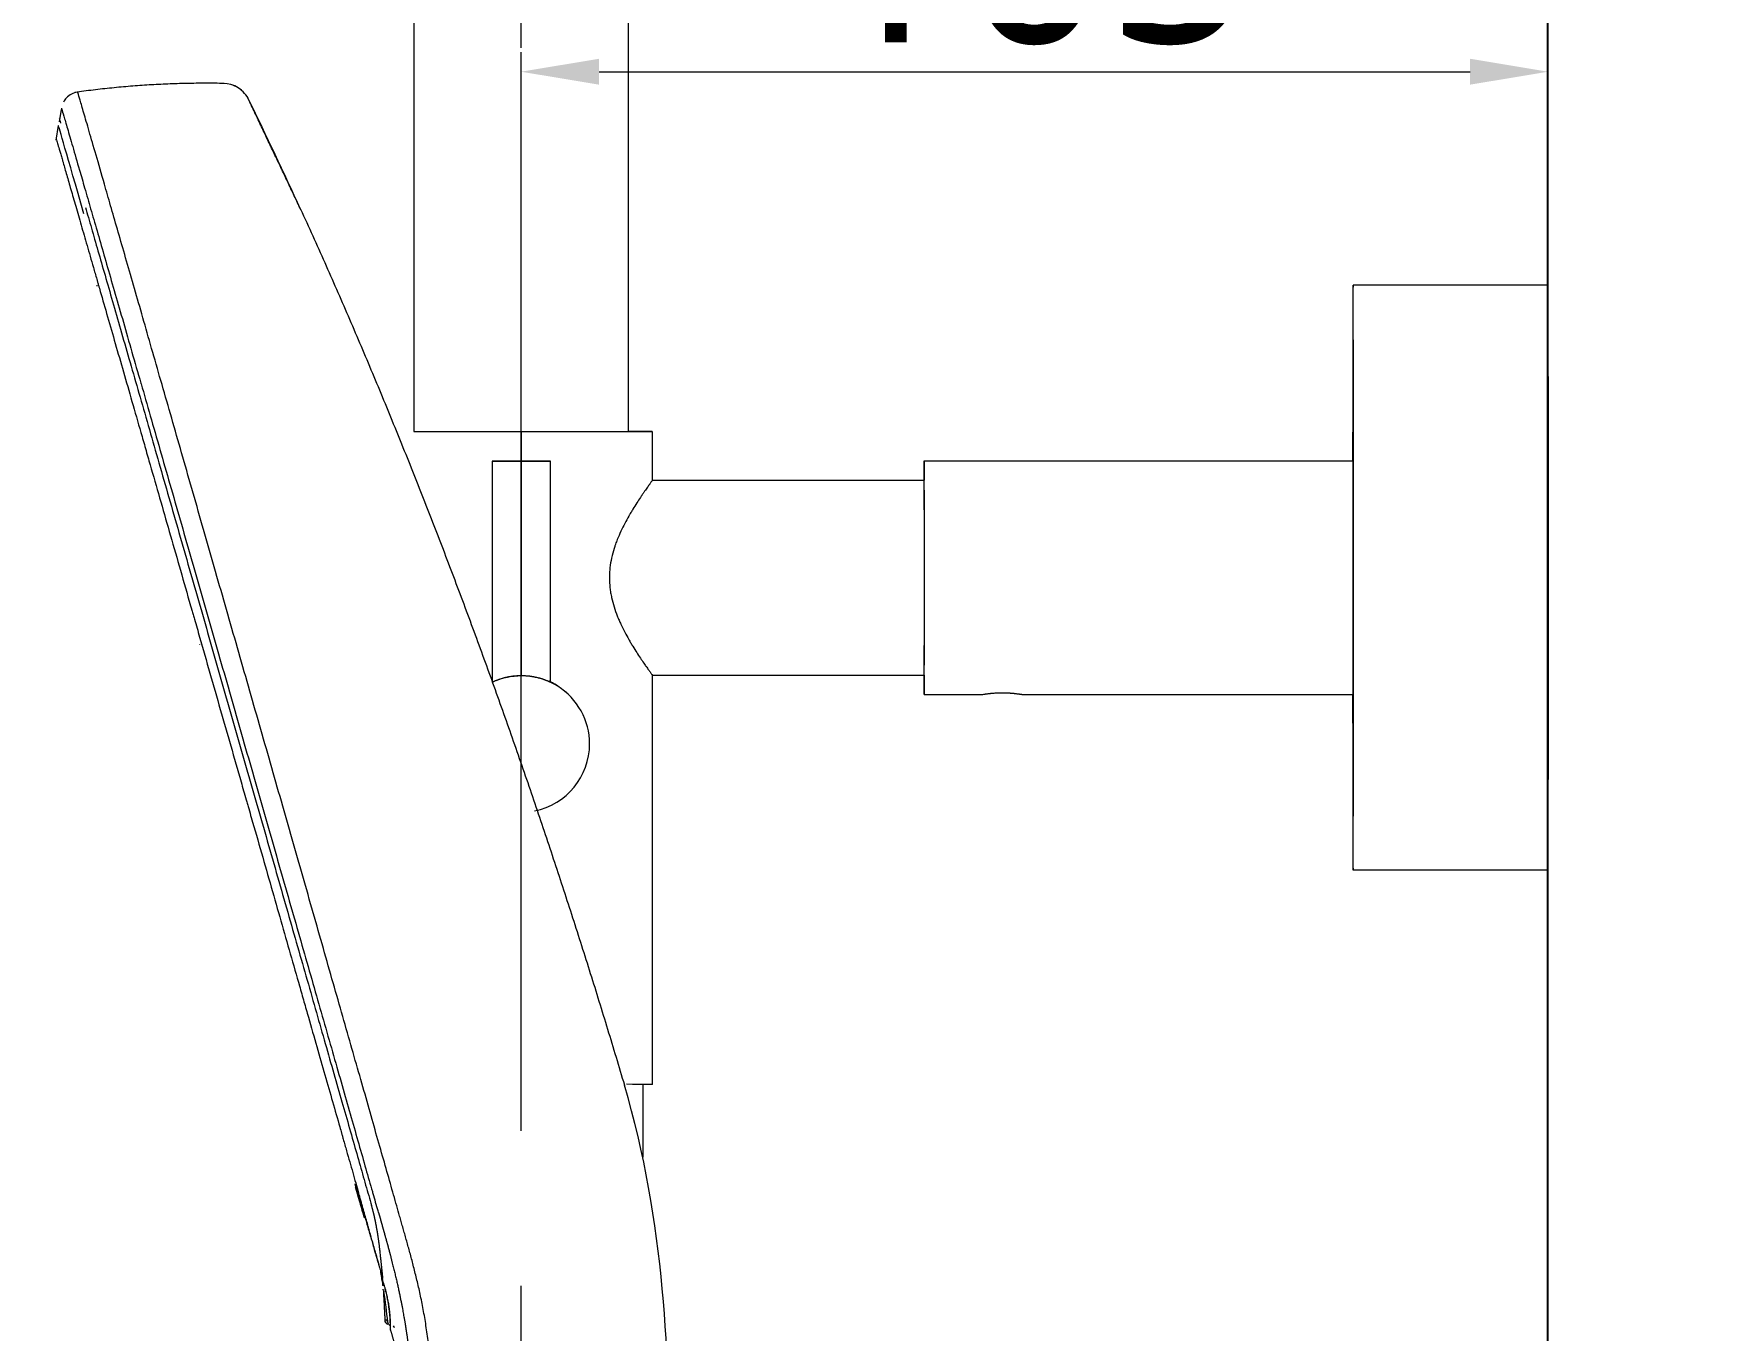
# Model space of a CAD drawing. Extents: x 16539 to 19738, y -91 to 2224.
# Drawn here: x 18662.5 to 18835.4, y 1054 to 1187 of the extents above; entities that cross this region are included whole.
import ezdxf

# ---------------------------------------------------------------- set-up
doc = ezdxf.new("R2010")
doc.units = 0
doc.header["$LTSCALE"] = 10
doc.header["$MEASUREMENT"] = 0
doc.header["$PDMODE"] = 3
doc.header["$PDSIZE"] = -10
doc.linetypes.add('CENTER2', pattern=[28.575, 19.05, -3.175, 3.175, -3.175])
doc.layers.get('0').update_dxf_attribs({"linetype": 'CONTINUOUS'})
doc.layers.get('DEFPOINTS').update_dxf_attribs({"linetype": 'CONTINUOUS'})
doc.layers.add('1', color=7, linetype='CONTINUOUS')
doc.layers.add('Cneter', color=1, linetype='CENTER2', lineweight=13)
doc.styles.add('Daelim Dimension', font='NanumGothic.ttf')
doc.dimstyles.new('DEFAULT', dxfattribs={"dimscale": 2, "dimtxt": 2, "dimasz": 2, "dimexe": 0, "dimexo": 2, "dimgap": 1, "dimtad": 1, "dimdec": 1, "dimzin": 9, "dimdsep": 46, "dimtxsty": 'Daelim Dimension', "dimcen": 0.5, "dimclrd": 5, "dimclre": 5, "dimclrt": 256, "dimadec": 1, "dimazin": 0, "dimtfac": 1, "dimtdec": 1, "dimtix": 1, "dimtmove": 0, "dimatfit": 3, "dimfxl": 1, "dimtolj": 1, "dimtzin": 1, "dimlwd": 9, "dimlwe": 9, "dimarcsym": 0})

# ---------------------------------------------------------------- blocks, each defined once
blk = doc.blocks.new('*D14')
at = {"color": 5, "lineweight": 9, "ltscale": 0.5, "transparency": 16777216}
for p, q in [((18666.53, 1362.53), (19008.21, 1362.53)), ((19006.21, 1354.53), (19006.21, 515.69)), ((18840.41, 507.69), (19008.21, 507.69))]:
    blk.add_line(p, q, dxfattribs=at)
at = {"color": 5, "ltscale": 0.5, "transparency": 16777216}
for points in [[(19004.88, 1354.53), (19007.55, 1354.53), (19006.21, 1362.53)], [(19004.88, 515.69), (19007.55, 515.69), (19006.21, 507.69)]]:
    blk.add_solid(points, dxfattribs=at)
at = {"layer": 'DEFPOINTS', "color": 0, "ltscale": 0.5, "transparency": 16777216}
for p in [(18662.53, 1362.53), (18836.41, 507.69), (19006.21, 507.69)]:
    blk.add_point(p, dxfattribs=at)
at = {"color": 7, "ltscale": 0.5, "transparency": 16777216, "insert": (18990.51, 935.11), "char_height": 20, "attachment_point": 5, "rotation": 90, "style": 'Daelim Dimension'}
blk.add_mtext('\\A1;(1140)', dxfattribs=at)
blk = doc.blocks.new('*D17')
at = {"color": 5, "lineweight": 9, "ltscale": 0.5, "transparency": 16777216}
for p, q in [((18712.54, 1150.16), (18712.54, 1185.09)), ((18817.9, 1165.18), (18817.9, 1185.09)), ((18720.54, 1183.09), (18809.9, 1183.09))]:
    blk.add_line(p, q, dxfattribs=at)
at = {"color": 5, "ltscale": 0.5, "transparency": 16777216}
for points in [[(18720.54, 1184.42), (18720.54, 1181.76), (18712.54, 1183.09)], [(18809.9, 1184.42), (18809.9, 1181.76), (18817.9, 1183.09)]]:
    blk.add_solid(points, dxfattribs=at)
at = {"layer": 'DEFPOINTS', "color": 0, "ltscale": 0.5, "transparency": 16777216}
for p in [(18817.9, 1183.09), (18817.9, 1161.18), (18712.54, 1146.16)]:
    blk.add_point(p, dxfattribs=at)
at = {"color": 7, "ltscale": 0.5, "transparency": 16777216, "insert": (18765.22, 1195.95), "char_height": 20, "attachment_point": 5, "style": 'Daelim Dimension'}
blk.add_mtext('\\A1;105', dxfattribs=at)

msp = doc.modelspace()

# ---------------------------------------------------------------- linework, layer by layer
at = {"ltscale": 0.5}
msp.add_line((18817.9, 179.97), (18817.9, 1580.79), dxfattribs=at)
at = {"layer": '1', "color": 7, "linetype": 'Continuous', "lineweight": 18}
for p, q in [((18701.52, 1312.53), (18701.52, 1146.17)), ((18723.52, 1312.53), (18723.52, 1146.17)), ((18665.34, 1179.22), (18665.13, 1177.95)), ((18665.06, 1177.57), (18664.81, 1176.05)), ((18817.9, 1161.18), (18797.9, 1161.18)), ((18726.02, 1141.18), (18726.02, 1146.18)), ((18709.56, 1143.13), (18709.56, 1120.47)), ((18715.56, 1120.47), (18715.56, 1143.13)), ((18753.9, 1143.18), (18797.9, 1143.18)), ((18726.02, 1141.18), (18753.9, 1141.18)), ((18726.02, 1079.18), (18726.02, 1121.18)), ((18726.02, 1121.18), (18753.9, 1121.18)), ((18717.48, 1119.11), (18717.45, 1119.15)), ((18753.9, 1119.18), (18759.75, 1119.18)), ((18764.05, 1119.18), (18797.9, 1119.18)), ((18817.9, 1101.18), (18797.9, 1101.18)), ((18725.02, 1079.17), (18725.02, 1071.72)), ((18695.96, 1067.29), (18695.96, 1067.29)), ((18696.08, 1066.82), (18696.08, 1066.82)), ((18698.57, 1054.99), (18698.57, 1054.99))]:
    msp.add_line(p, q, dxfattribs=at)
at = {"layer": '1', "color": 7, "linetype": 'Continuous', "lineweight": 13}
for p, q in [((18712.54, 1146.16), (18712.54, 1143.14)), ((18712.57, 1121.13), (18712.57, 1143.13))]:
    msp.add_line(p, q, dxfattribs=at)
at = {"layer": '1', "color": 7, "linetype": 'Continuous', "lineweight": 18}
for centre, major_axis, ratio, start_param, end_param in [((18681.91, 1178.9), (2.1, 2.14), 0.999998, 5.942514, 7.044931), ((18682.15, 1117.92), (-17.09, 59.65), 0.00114, 5.724864, 6.281249), ((18668.58, 1162.66), (-0.45, 1.55), 0.001094, 2.829327, 3.141827), ((18797.9, 1131.18), (0, -30), 0.001585, 3.140033, 4.3009), ((18797.9, 1131.18), (0, -30), 0.001585, 6.281626, 9.423218), ((18817.9, 1131.18), (0, -30), 0.001585, 6.281626, 9.423218), ((18712.52, 1146.18), (13.5, 0), 0.00156, 3.759974, 4.713974), ((18712.52, 1146.18), (-12, 0), 0.00156, 0.411081, 1.572382), ((18712.52, 1146.18), (-12, 0), 0.00156, 1.572382, 3.552714), ((18712.52, 1146.18), (13.5, 0), 0.00156, 4.713974, 6.901554), ((18712.56, 1143.13), (3, 0), 0.00156, 1.572382, 4.713974), ((18712.56, 1143.13), (-3, 0), 0.00156, 1.572382, 4.713974), ((18753.9, 1131.18), (0, 12), 0.001585, 6.281626, 6.868907), ((18753.9, 1131.18), (0, 12), 0.001585, 3.140033, 6.281626), ((18797.9, 1131.18), (0, -12.5), 0.001585, 3.140033, 3.425427), ((18797.9, 1131.18), (0, -12.5), 0.001585, 6.281626, 9.423218), ((18753.9, 1131.18), (0, 10.5), 0.001585, 6.281626, 6.593036), ((18753.9, 1131.18), (0, 10.5), 0.001585, 3.140033, 6.281626), ((18679.98, 1122.78), (-0.45, 1.55), 0.001094, 0.000234, 0.27747), ((18712.57, 1114.12), (4.91, 4.99), 0.999998, 5.489653, 7.504003), ((18753.9, 1131.18), (0, 12), 0.001585, 2.555893, 3.140033), ((18753.9, 1131.18), (0, 10.5), 0.001585, 2.831715, 3.140033), ((18797.9, 1131.18), (0, -30), 0.001585, 5.1239, 6.281626), ((18797.9, 1131.18), (0, -12.5), 0.001585, 5.999373, 6.281626), ((18712.57, 1114.12), (4.91, 4.99), 0.999998, 4.114421, 5.489653), ((18712.52, 1079.18), (13.5, 0), 0.00156, 0.000018, 0.640128), ((18695.48, 1068.99), (-0.45, 1.55), 0.001094, 1.56886, 3.141443), ((18696.01, 1067.07), (-0.45, 1.55), 0.001094, 4.710453, 6.338973), ((18696.02, 1067.06), (-0.45, 1.55), 0.001094, 4.710453, 5.091518), ((18695.43, 1069.04), (-0.45, 1.55), 0.001094, 2.828148, 3.141268), ((18696.01, 1067.07), (-0.07, 0.245), 0.00109, 6.183104, 9.324697), ((18696.01, 1067.07), (-0.07, 0.245), 0.00109, 3.041512, 6.183104), ((18696.03, 1067.05), (-0.07, 0.245), 0.00109, 3.237085, 6.378678), ((18696.03, 1067.05), (-0.07, 0.245), 0.00109, 0.095492, 3.237085), ((18696.01, 1067.07), (-0.45, 1.55), 0.001094, 1.56886, 4.710453), ((18696.02, 1067.06), (-0.45, 1.55), 0.001094, 1.56886, 4.710453)]:
    msp.add_ellipse(centre, major_axis=major_axis, ratio=ratio, start_param=start_param, end_param=end_param, dxfattribs=at)
for points, knots in [([(18667.04, 1180.99), (18666.81, 1180.96), (18666.4, 1180.83), (18665.89, 1180.44), (18665.67, 1180.13), (18665.58, 1179.97)], [0, 0, 0, 0, 0.358393, 0.712541, 1, 1, 1, 1]), ([(18669.8, 1171.54), (18669.49, 1172.62), (18669.2, 1173.62), (18668.67, 1175.43), (18668.44, 1176.24), (18668.02, 1177.69), (18667.83, 1178.32), (18667.52, 1179.38), (18667.4, 1179.82), (18667.2, 1180.49), (18667.13, 1180.73), (18667.05, 1180.96), (18667.04, 1181.01), (18667.04, 1181.01)], [0, 0, 0, 0, 0.175715, 0.175715, 0.351429, 0.351429, 0.527144, 0.527144, 0.702858, 0.702858, 0.878573, 0.878573, 1, 1, 1, 1]), ([(18684.62, 1180.17), (18684.5, 1180.43), (18684.2, 1180.89), (18683.55, 1181.46), (18683.04, 1181.69), (18682.76, 1181.77)], [0, 0, 0, 0, 0.326354, 0.665898, 1, 1, 1, 1]), ([(18665.38, 1179.35), (18665.39, 1179.33), (18665.4, 1179.29), (18665.46, 1179.09), (18665.53, 1178.85), (18665.72, 1178.2), (18665.85, 1177.77), (18666.15, 1176.73), (18666.33, 1176.11), (18666.74, 1174.69), (18666.97, 1173.89), (18667.4, 1172.42), (18667.58, 1171.81), (18667.76, 1171.16)], [0, 0, 0, 0, 0.094157, 0.094157, 0.288899, 0.288899, 0.483641, 0.483641, 0.678383, 0.678383, 0.873126, 0.873126, 1, 1, 1, 1]), ([(18664.83, 1176.2), (18664.83, 1176.2), (18664.83, 1176.19), (18664.85, 1176.14), (18664.87, 1176.07), (18664.95, 1175.83), (18664.99, 1175.67), (18665.11, 1175.26), (18665.19, 1175.02), (18665.31, 1174.58), (18665.36, 1174.43), (18665.43, 1174.18), (18665.47, 1174.05), (18665.51, 1173.92), (18665.53, 1173.83), (18665.55, 1173.78), (18665.67, 1173.36), (18665.79, 1172.94), (18666.05, 1172.03), (18666.34, 1171.04), (18666.67, 1169.9), (18667.02, 1168.68), (18667.21, 1168.02), (18667.41, 1167.33)], [0, 0, 0, 0, 0.051516, 0.051516, 0.170076, 0.170076, 0.288637, 0.288637, 0.407197, 0.407197, 0.466478, 0.466478, 0.496118, 0.510938, 0.510938, 0.525758, 0.525758, 0.644318, 0.644318, 0.762879, 0.881439, 0.881439, 1, 1, 1, 1]), ([(18689.92, 1168.98), (18690.75, 1167.17), (18692.4, 1163.53), (18694.8, 1158.04), (18697.15, 1152.52), (18699.44, 1146.98), (18701.68, 1141.42), (18703.87, 1135.84), (18706, 1130.24), (18708.09, 1124.63), (18710.13, 1118.99), (18712.12, 1113.34), (18714.07, 1107.67), (18715.97, 1101.99), (18717.83, 1096.29), (18719.65, 1090.58), (18721.42, 1084.85), (18722.57, 1081.03), (18723.14, 1079.11)], [0, 0, 0, 0, 0.0625, 0.125, 0.1875, 0.25, 0.3125, 0.375, 0.4375, 0.5, 0.5625, 0.625, 0.6875, 0.75, 0.8125, 0.875, 0.9375, 1, 1, 1, 1]), ([(18667.41, 1167.33), (18667.6, 1166.67), (18668, 1165.29), (18668.43, 1163.79), (18668.77, 1162.61), (18668.89, 1162.21), (18669.04, 1161.7), (18669.07, 1161.59), (18669.12, 1161.39), (18669.15, 1161.28), (18669.24, 1160.97), (18669.3, 1160.76), (18669.61, 1159.71), (18669.86, 1158.84), (18670.37, 1157.05), (18670.9, 1155.22), (18671.46, 1153.28), (18672.03, 1151.3), (18672.32, 1150.29), (18672.91, 1148.21), (18673.22, 1147.15), (18673.61, 1145.79), (18673.69, 1145.52), (18673.85, 1144.97), (18674.08, 1144.14), (18674.32, 1143.31), (18674.8, 1141.64), (18675.13, 1140.51), (18675.78, 1138.23), (18676.44, 1135.93), (18677.12, 1133.57), (18677.8, 1131.19), (18678.15, 1129.98), (18678.58, 1128.46), (18678.67, 1128.15), (18678.8, 1127.69), (18678.85, 1127.54), (18678.94, 1127.23), (18679.16, 1126.47), (18679.38, 1125.7), (18679.91, 1123.85), (18680.61, 1121.38), (18681.32, 1118.9), (18681.68, 1117.66)], [0, 0, 0, 0, 0.0625, 0.125, 0.125, 0.15625, 0.15625, 0.164062, 0.164062, 0.171875, 0.171875, 0.1875, 0.1875, 0.25, 0.25, 0.3125, 0.375, 0.375, 0.4375, 0.4375, 0.5, 0.5, 0.515625, 0.515625, 0.53125, 0.5625, 0.5625, 0.625, 0.625, 0.6875, 0.75, 0.75, 0.8125, 0.8125, 0.828125, 0.828125, 0.835937, 0.835937, 0.84375, 0.875, 0.875, 0.9375, 1, 1, 1, 1]), ([(18673.55, 1151.07), (18673.86, 1150), (18674.49, 1147.79), (18675.48, 1144.35), (18676.5, 1140.79), (18677.55, 1137.13), (18678.62, 1133.4), (18679.71, 1129.61), (18680.81, 1125.77), (18681.92, 1121.9), (18683.03, 1118.02), (18684.14, 1114.14), (18685.25, 1110.27), (18686.35, 1106.43), (18687.43, 1102.64), (18688.5, 1098.91), (18689.55, 1095.26), (18690.56, 1091.7), (18691.55, 1088.25), (18692.5, 1084.92), (18693.42, 1081.72), (18694.29, 1078.67), (18695.12, 1075.77), (18695.89, 1073.05), (18696.62, 1070.5), (18697.1, 1068.79), (18697.36, 1067.92), (18697.39, 1067.78)], [0, 0, 0, 0, 0.040723, 0.082107, 0.123492, 0.164877, 0.206262, 0.247646, 0.289031, 0.330416, 0.3718, 0.413185, 0.45457, 0.495955, 0.537339, 0.578724, 0.620109, 0.661494, 0.702878, 0.744263, 0.785648, 0.827033, 0.868417, 0.909802, 0.951187, 0.992571, 1, 1, 1, 1]), ([(18726.02, 1141.18), (18726.02, 1141.18), (18726, 1141.16), (18725.95, 1141.09), (18725.92, 1141.04), (18725.84, 1140.93), (18725.81, 1140.89), (18725.77, 1140.83), (18725.75, 1140.81), (18725.72, 1140.76), (18725.7, 1140.74), (18725.61, 1140.61), (18725.52, 1140.49), (18725.34, 1140.23), (18725.24, 1140.09), (18725.08, 1139.85), (18725.02, 1139.77), (18724.95, 1139.66), (18724.93, 1139.64), (18724.9, 1139.6), (18724.89, 1139.58), (18724.84, 1139.51), (18724.81, 1139.46), (18724.66, 1139.24), (18724.54, 1139.04), (18724.27, 1138.64), (18724.14, 1138.42), (18723.94, 1138.09), (18723.87, 1137.97), (18723.76, 1137.8), (18723.73, 1137.74), (18723.68, 1137.65), (18723.66, 1137.62), (18723.62, 1137.56), (18723.47, 1137.29), (18723.31, 1137), (18723.04, 1136.48), (18722.91, 1136.21), (18722.65, 1135.66), (18722.52, 1135.37), (18722.35, 1134.93), (18722.29, 1134.78), (18722.22, 1134.59), (18722.21, 1134.55), (18722.18, 1134.47), (18722.14, 1134.35), (18722.11, 1134.24), (18721.98, 1133.84), (18721.9, 1133.52), (18721.75, 1132.87), (18721.7, 1132.53), (18721.65, 1132.15), (18721.65, 1132.1), (18721.64, 1132.02), (18721.63, 1131.89), (18721.61, 1131.59), (18721.6, 1131.33), (18721.6, 1130.82), (18721.62, 1130.48), (18721.68, 1129.97), (18721.7, 1129.8), (18721.76, 1129.46), (18721.79, 1129.3), (18721.9, 1128.81), (18721.98, 1128.49), (18722.18, 1127.86), (18722.29, 1127.56), (18722.43, 1127.18), (18722.46, 1127.11), (18722.53, 1126.96), (18722.62, 1126.74), (18722.71, 1126.53), (18722.91, 1126.12), (18723.04, 1125.85), (18723.31, 1125.33), (18723.45, 1125.08), (18723.66, 1124.72), (18723.73, 1124.6), (18723.83, 1124.42), (18723.86, 1124.37), (18723.93, 1124.25), (18723.97, 1124.19), (18724.14, 1123.91), (18724.27, 1123.7), (18724.53, 1123.3), (18724.66, 1123.11), (18724.9, 1122.75), (18725.02, 1122.58), (18725.18, 1122.34), (18725.23, 1122.27), (18725.31, 1122.16), (18725.33, 1122.13), (18725.37, 1122.07), (18725.38, 1122.06), (18725.41, 1122.02), (18725.51, 1121.87), (18725.6, 1121.74), (18725.75, 1121.54), (18725.81, 1121.46), (18725.89, 1121.35), (18725.91, 1121.32), (18725.94, 1121.28), (18725.95, 1121.27), (18725.96, 1121.25), (18725.97, 1121.24), (18726, 1121.2), (18726.02, 1121.18), (18726.02, 1121.18)], [0, 0, 0, 0, 0.03125, 0.03125, 0.0625, 0.0625, 0.078125, 0.078125, 0.085937, 0.085937, 0.09375, 0.09375, 0.125, 0.125, 0.15625, 0.15625, 0.171875, 0.171875, 0.175781, 0.175781, 0.179687, 0.179687, 0.1875, 0.1875, 0.21875, 0.21875, 0.25, 0.25, 0.265625, 0.265625, 0.273437, 0.273437, 0.277344, 0.277344, 0.28125, 0.3125, 0.3125, 0.34375, 0.34375, 0.375, 0.375, 0.390625, 0.390625, 0.394531, 0.394531, 0.398437, 0.40625, 0.40625, 0.4375, 0.4375, 0.46875, 0.46875, 0.472656, 0.472656, 0.476562, 0.484375, 0.5, 0.5, 0.53125, 0.53125, 0.546875, 0.546875, 0.5625, 0.5625, 0.59375, 0.59375, 0.625, 0.625, 0.632812, 0.632812, 0.640625, 0.65625, 0.65625, 0.6875, 0.6875, 0.71875, 0.71875, 0.734375, 0.734375, 0.742187, 0.742187, 0.75, 0.75, 0.78125, 0.78125, 0.8125, 0.8125, 0.84375, 0.84375, 0.859375, 0.859375, 0.867187, 0.867187, 0.871094, 0.871094, 0.875, 0.90625, 0.90625, 0.9375, 0.9375, 0.953125, 0.953125, 0.960937, 0.960937, 0.96875, 0.96875, 1, 1, 1, 1]), ([(18709.56, 1120.46), (18709.56, 1120.46), (18709.56, 1120.46), (18709.57, 1120.46), (18709.57, 1120.46), (18709.59, 1120.47), (18709.6, 1120.48), (18709.64, 1120.49), (18709.67, 1120.5), (18709.71, 1120.52), (18709.73, 1120.53), (18709.76, 1120.54), (18709.78, 1120.55), (18709.79, 1120.56), (18709.83, 1120.58), (18709.88, 1120.59), (18709.97, 1120.63), (18710.02, 1120.65), (18710.13, 1120.69), (18710.18, 1120.71), (18710.28, 1120.75), (18710.31, 1120.76), (18710.38, 1120.78), (18710.41, 1120.79), (18710.51, 1120.82), (18710.58, 1120.84), (18710.73, 1120.89), (18710.81, 1120.91), (18710.93, 1120.94), (18710.97, 1120.95), (18711.06, 1120.96), (18711.1, 1120.97), (18711.23, 1121), (18711.32, 1121.02), (18711.5, 1121.05), (18711.59, 1121.06), (18711.78, 1121.08), (18711.87, 1121.09), (18712, 1121.11), (18712.02, 1121.11), (18712.07, 1121.11), (18712.14, 1121.12), (18712.22, 1121.12), (18712.37, 1121.13), (18712.47, 1121.13), (18712.57, 1121.13)], [0, 0, 0, 0, 0.030794, 0.030794, 0.062058, 0.062058, 0.124588, 0.124588, 0.187117, 0.187117, 0.218382, 0.234014, 0.234014, 0.249647, 0.249647, 0.312176, 0.312176, 0.374706, 0.374706, 0.437235, 0.437235, 0.4685, 0.4685, 0.499765, 0.499765, 0.562294, 0.562294, 0.624823, 0.624823, 0.656088, 0.656088, 0.687353, 0.687353, 0.749882, 0.749882, 0.812412, 0.812412, 0.874941, 0.874941, 0.890573, 0.890573, 0.906206, 0.937471, 0.937471, 1, 1, 1, 1]), ([(18712.57, 1121.13), (18712.67, 1121.13), (18712.77, 1121.13), (18712.96, 1121.12), (18713.16, 1121.11), (18713.35, 1121.09), (18713.49, 1121.07), (18713.54, 1121.06), (18713.63, 1121.05), (18713.68, 1121.04), (18713.81, 1121.02), (18713.9, 1121), (18714.07, 1120.97), (18714.16, 1120.95), (18714.28, 1120.92), (18714.32, 1120.91), (18714.4, 1120.89), (18714.44, 1120.88), (18714.55, 1120.84), (18714.62, 1120.82), (18714.76, 1120.78), (18714.82, 1120.76), (18714.91, 1120.72), (18714.96, 1120.71), (18715, 1120.69), (18715.03, 1120.68), (18715.04, 1120.68), (18715.11, 1120.65), (18715.21, 1120.61), (18715.29, 1120.58), (18715.37, 1120.54), (18715.4, 1120.53), (18715.44, 1120.51), (18715.45, 1120.51), (18715.46, 1120.5), (18715.47, 1120.5), (18715.48, 1120.49), (18715.49, 1120.49), (18715.52, 1120.48), (18715.55, 1120.46), (18715.56, 1120.46), (18715.56, 1120.46), (18715.56, 1120.46), (18715.56, 1120.46)], [0, 0, 0, 0, 0.06247, 0.06247, 0.124939, 0.187409, 0.187409, 0.218644, 0.218644, 0.249879, 0.249879, 0.312349, 0.312349, 0.374818, 0.374818, 0.406053, 0.406053, 0.437288, 0.437288, 0.499758, 0.499758, 0.562227, 0.562227, 0.593462, 0.60908, 0.60908, 0.624697, 0.624697, 0.687167, 0.749637, 0.749637, 0.812106, 0.812106, 0.827724, 0.827724, 0.843341, 0.843341, 0.874576, 0.874576, 0.937046, 0.999515, 0.999515, 1, 1, 1, 1]), ([(18717.44, 1119.15), (18717.3, 1119.29), (18717.15, 1119.43), (18716.9, 1119.63), (18716.82, 1119.7), (18716.68, 1119.8), (18716.63, 1119.84), (18716.54, 1119.9), (18716.49, 1119.93), (18716.26, 1120.09), (18716.06, 1120.21), (18715.71, 1120.4), (18715.54, 1120.48), (18715.38, 1120.56)], [0, 0, 0, 0, 0.244268, 0.244268, 0.379148, 0.379148, 0.446588, 0.446588, 0.514028, 0.514028, 0.783787, 0.783787, 1, 1, 1, 1]), ([(18759.75, 1119.18), (18759.75, 1119.18), (18759.75, 1119.18), (18759.79, 1119.19), (18759.82, 1119.19), (18759.85, 1119.2), (18759.85, 1119.2), (18759.86, 1119.2), (18759.87, 1119.2), (18759.89, 1119.2), (18759.9, 1119.2), (18759.97, 1119.21), (18760.03, 1119.23), (18760.13, 1119.24), (18760.15, 1119.24), (18760.19, 1119.25), (18760.21, 1119.25), (18760.28, 1119.26), (18760.38, 1119.27), (18760.53, 1119.29), (18760.64, 1119.3), (18760.73, 1119.31), (18760.76, 1119.32), (18760.82, 1119.32), (18760.85, 1119.32), (18760.95, 1119.33), (18761.07, 1119.34), (18761.2, 1119.35), (18761.31, 1119.36), (18761.34, 1119.36), (18761.41, 1119.36), (18761.44, 1119.36), (18761.55, 1119.36), (18761.69, 1119.37), (18761.83, 1119.37), (18761.9, 1119.37)], [0, 0, 0, 0, 0.0625, 0.125, 0.1875, 0.1875, 0.203125, 0.203125, 0.21875, 0.21875, 0.25, 0.25, 0.375, 0.375, 0.40625, 0.40625, 0.4375, 0.4375, 0.5, 0.5625, 0.625, 0.625, 0.65625, 0.65625, 0.6875, 0.6875, 0.75, 0.8125, 0.8125, 0.84375, 0.84375, 0.875, 0.875, 0.9375, 1, 1, 1, 1]), ([(18761.9, 1119.37), (18761.97, 1119.37), (18762.11, 1119.37), (18762.32, 1119.36), (18762.46, 1119.36), (18762.54, 1119.35), (18762.56, 1119.35), (18762.59, 1119.35), (18762.61, 1119.35), (18762.66, 1119.35), (18762.69, 1119.34), (18762.85, 1119.33), (18762.98, 1119.32), (18763.12, 1119.31), (18763.15, 1119.3), (18763.21, 1119.3), (18763.24, 1119.3), (18763.32, 1119.29), (18763.42, 1119.27), (18763.56, 1119.25), (18763.65, 1119.24), (18763.7, 1119.23), (18763.72, 1119.23), (18763.76, 1119.23), (18763.78, 1119.22), (18763.83, 1119.22), (18763.89, 1119.21), (18763.93, 1119.2), (18763.96, 1119.19), (18763.97, 1119.19), (18763.99, 1119.19), (18764, 1119.19), (18764.02, 1119.18), (18764.04, 1119.18), (18764.05, 1119.18), (18764.05, 1119.18)], [0, 0, 0, 0, 0.0625, 0.125, 0.1875, 0.1875, 0.203125, 0.203125, 0.21875, 0.21875, 0.25, 0.25, 0.375, 0.375, 0.40625, 0.40625, 0.4375, 0.4375, 0.5, 0.5625, 0.625, 0.625, 0.65625, 0.65625, 0.6875, 0.6875, 0.75, 0.8125, 0.8125, 0.84375, 0.84375, 0.875, 0.875, 0.9375, 1, 1, 1, 1]), ([(18681.68, 1117.66), (18682.04, 1116.42), (18682.75, 1113.93), (18683.46, 1111.47), (18683.98, 1109.62), (18684.16, 1109.01), (18684.38, 1108.24), (18684.42, 1108.09), (18684.51, 1107.78), (18684.56, 1107.63), (18684.69, 1107.17), (18684.77, 1106.86), (18685.21, 1105.34), (18685.56, 1104.14), (18686.24, 1101.76), (18686.91, 1099.4), (18687.57, 1097.1), (18688.22, 1094.82), (18688.54, 1093.69), (18689.18, 1091.47), (18689.5, 1090.37), (18689.88, 1089.01), (18689.96, 1088.74), (18690.11, 1088.2), (18690.34, 1087.4), (18690.57, 1086.61), (18691.01, 1085.06), (18691.3, 1084.05), (18691.87, 1082.07), (18692.42, 1080.14), (18692.94, 1078.31), (18693.45, 1076.53), (18693.7, 1075.66), (18694, 1074.61), (18694.06, 1074.4), (18694.14, 1074.09), (18694.17, 1073.99), (18694.23, 1073.78), (18694.38, 1073.27), (18694.52, 1072.77), (18694.85, 1071.6), (18695.28, 1070.1), (18695.67, 1068.73), (18695.86, 1068.07)], [0, 0, 0, 0, 0.0625, 0.125, 0.125, 0.15625, 0.15625, 0.164062, 0.164062, 0.171875, 0.171875, 0.1875, 0.1875, 0.25, 0.25, 0.3125, 0.375, 0.375, 0.4375, 0.4375, 0.5, 0.5, 0.515625, 0.515625, 0.53125, 0.5625, 0.5625, 0.625, 0.625, 0.6875, 0.75, 0.75, 0.8125, 0.8125, 0.828125, 0.828125, 0.835937, 0.835937, 0.84375, 0.875, 0.875, 0.9375, 1, 1, 1, 1]), ([(18698.2, 1059.85), (18698.2, 1059.85), (18698.2, 1059.85), (18698.19, 1059.87), (18698.19, 1059.89), (18698.18, 1059.92), (18698.17, 1059.94), (18698.16, 1059.98), (18698.15, 1060), (18698.14, 1060.06), (18698.13, 1060.1), (18698.1, 1060.19), (18698.09, 1060.24), (18698.02, 1060.47), (18697.96, 1060.68), (18697.83, 1061.17), (18697.75, 1061.44), (18697.65, 1061.8), (18697.62, 1061.88), (18697.58, 1062.03), (18697.51, 1062.27), (18697.44, 1062.52), (18697.29, 1063.04), (18697.19, 1063.42), (18697.02, 1064.01), (18696.96, 1064.22), (18696.87, 1064.54), (18696.84, 1064.65), (18696.78, 1064.86), (18696.75, 1064.97), (18696.59, 1065.54), (18696.45, 1066.01), (18696.27, 1066.63), (18696.24, 1066.76), (18696.17, 1067.01), (18696.13, 1067.14), (18696.05, 1067.4), (18696.02, 1067.54), (18695.96, 1067.74), (18695.94, 1067.8), (18695.9, 1067.94), (18695.88, 1068.01), (18695.86, 1068.07)], [0, 0, 0, 0, 0.001569, 0.001569, 0.017417, 0.017417, 0.033265, 0.033265, 0.049113, 0.049113, 0.080809, 0.080809, 0.112506, 0.112506, 0.239291, 0.239291, 0.366075, 0.366075, 0.397772, 0.397772, 0.429468, 0.49286, 0.49286, 0.619645, 0.619645, 0.683038, 0.683038, 0.714734, 0.714734, 0.74643, 0.74643, 0.873215, 0.873215, 0.904911, 0.904911, 0.936608, 0.936608, 0.968304, 0.968304, 0.984152, 0.984152, 1, 1, 1, 1]), ([(18697.83, 1063.88), (18697.82, 1063.9), (18697.82, 1063.94), (18697.81, 1064), (18697.8, 1064.06), (18697.79, 1064.12), (18697.78, 1064.18), (18697.77, 1064.24), (18697.75, 1064.3), (18697.74, 1064.36), (18697.73, 1064.42), (18697.72, 1064.48), (18697.71, 1064.55), (18697.7, 1064.61), (18697.69, 1064.67), (18697.67, 1064.73), (18697.66, 1064.8), (18697.65, 1064.86), (18697.64, 1064.92), (18697.63, 1064.98), (18697.61, 1065.05), (18697.6, 1065.11), (18697.59, 1065.17), (18697.57, 1065.24), (18697.56, 1065.3), (18697.55, 1065.37), (18697.53, 1065.43), (18697.52, 1065.5), (18697.5, 1065.57), (18697.49, 1065.65), (18697.47, 1065.73), (18697.45, 1065.81), (18697.43, 1065.89), (18697.41, 1065.97), (18697.39, 1066.06), (18697.36, 1066.15), (18697.34, 1066.24), (18697.31, 1066.34), (18697.29, 1066.44), (18697.26, 1066.54), (18697.23, 1066.64), (18697.21, 1066.72), (18697.2, 1066.75)], [0, 0, 0, 0, 0.022394, 0.044786, 0.067178, 0.089568, 0.111958, 0.134346, 0.156733, 0.179119, 0.201504, 0.223889, 0.246272, 0.268654, 0.291035, 0.313416, 0.335795, 0.358174, 0.380551, 0.402928, 0.425303, 0.447678, 0.470051, 0.492423, 0.514794, 0.537164, 0.560282, 0.584176, 0.608845, 0.634289, 0.660507, 0.687498, 0.715262, 0.743799, 0.773109, 0.803192, 0.834052, 0.86569, 0.898106, 0.931298, 0.965263, 1, 1, 1, 1]), ([(18696.54, 1065.48), (18696.57, 1065.37), (18696.6, 1065.27), (18696.76, 1064.72), (18696.88, 1064.3), (18697.03, 1063.79), (18697.06, 1063.69), (18697.11, 1063.5), (18697.2, 1063.21), (18697.28, 1062.94), (18697.43, 1062.41), (18697.52, 1062.09), (18697.65, 1061.64), (18697.7, 1061.5), (18697.75, 1061.29), (18697.77, 1061.23), (18697.81, 1061.1), (18697.83, 1061.03), (18697.92, 1060.73), (18697.98, 1060.51), (18698.05, 1060.27), (18698.07, 1060.22), (18698.09, 1060.14), (18698.11, 1060.09), (18698.12, 1060.03), (18698.13, 1060.01), (18698.14, 1059.97), (18698.15, 1059.95), (18698.16, 1059.91), (18698.16, 1059.9), (18698.17, 1059.86), (18698.18, 1059.84), (18698.18, 1059.83)], [0, 0, 0, 0, 0.035467, 0.035467, 0.196222, 0.196222, 0.236411, 0.236411, 0.2766, 0.356978, 0.356978, 0.517733, 0.517733, 0.598111, 0.598111, 0.6383, 0.6383, 0.678489, 0.678489, 0.839244, 0.839244, 0.879433, 0.879433, 0.919622, 0.919622, 0.939717, 0.939717, 0.959811, 0.959811, 0.979906, 0.979906, 1, 1, 1, 1]), ([(18697.91, 1066.05), (18697.92, 1066.02), (18697.93, 1065.98), (18697.95, 1065.91), (18697.97, 1065.84), (18697.99, 1065.77), (18698.01, 1065.69), (18698.03, 1065.62), (18698.05, 1065.55), (18698.07, 1065.48), (18698.09, 1065.41), (18698.11, 1065.34), (18698.13, 1065.27), (18698.15, 1065.2), (18698.17, 1065.12), (18698.19, 1065.05), (18698.21, 1064.98), (18698.23, 1064.91), (18698.25, 1064.84), (18698.27, 1064.76), (18698.29, 1064.69), (18698.31, 1064.62), (18698.33, 1064.54), (18698.35, 1064.47), (18698.37, 1064.4), (18698.39, 1064.32), (18698.41, 1064.25), (18698.43, 1064.17), (18698.46, 1064.1), (18698.48, 1064.02), (18698.5, 1063.95), (18698.52, 1063.87), (18698.54, 1063.8), (18698.56, 1063.72), (18698.58, 1063.65), (18698.6, 1063.57), (18698.62, 1063.49), (18698.65, 1063.42), (18698.67, 1063.34), (18698.69, 1063.26), (18698.71, 1063.18), (18698.73, 1063.11), (18698.75, 1063.03), (18698.77, 1062.95), (18698.8, 1062.87), (18698.82, 1062.79), (18698.84, 1062.72), (18698.86, 1062.65), (18698.87, 1062.59), (18698.89, 1062.54), (18698.9, 1062.49), (18698.92, 1062.43), (18698.94, 1062.36), (18698.96, 1062.29), (18698.98, 1062.21), (18699, 1062.13), (18699.02, 1062.05), (18699.05, 1061.95), (18699.07, 1061.85), (18699.1, 1061.75), (18699.13, 1061.64), (18699.16, 1061.52), (18699.19, 1061.4), (18699.22, 1061.27), (18699.26, 1061.13), (18699.29, 1060.99), (18699.36, 1060.72), (18699.46, 1060.34), (18699.58, 1059.85), (18699.69, 1059.37), (18699.8, 1058.9), (18699.9, 1058.45), (18700, 1058.02), (18700.08, 1057.61), (18700.16, 1057.21), (18700.24, 1056.84), (18700.31, 1056.5), (18700.37, 1056.17), (18700.42, 1055.88), (18700.47, 1055.61), (18700.51, 1055.36), (18700.55, 1055.15), (18700.58, 1054.97), (18700.61, 1054.82), (18700.63, 1054.7), (18700.64, 1054.6), (18700.66, 1054.51), (18700.67, 1054.42), (18700.69, 1054.32), (18700.7, 1054.23), (18700.72, 1054.14), (18700.73, 1054.05), (18700.74, 1053.96), (18700.76, 1053.87), (18700.77, 1053.78), (18700.79, 1053.69), (18700.8, 1053.59), (18700.81, 1053.5), (18700.83, 1053.41), (18700.84, 1053.32), (18700.85, 1053.23), (18700.87, 1053.13), (18700.88, 1053.04), (18700.89, 1052.95), (18700.91, 1052.86), (18700.92, 1052.76), (18700.93, 1052.67), (18700.95, 1052.58), (18700.96, 1052.48), (18700.97, 1052.39), (18700.98, 1052.3), (18700.99, 1052.2), (18701.01, 1052.11), (18701.02, 1052.02), (18701.03, 1051.92), (18701.04, 1051.83), (18701.05, 1051.73), (18701.07, 1051.64), (18701.08, 1051.55), (18701.09, 1051.45), (18701.1, 1051.36), (18701.11, 1051.26), (18701.12, 1051.17), (18701.13, 1051.08), (18701.14, 1050.98), (18701.15, 1050.89), (18701.16, 1050.79), (18701.17, 1050.7), (18701.19, 1050.6), (18701.2, 1050.51), (18701.21, 1050.41), (18701.22, 1050.32), (18701.23, 1050.22), (18701.24, 1050.13), (18701.24, 1050.03), (18701.25, 1049.94), (18701.26, 1049.84), (18701.27, 1049.75), (18701.28, 1049.65), (18701.29, 1049.56), (18701.3, 1049.46), (18701.31, 1049.37), (18701.32, 1049.27), (18701.33, 1049.18), (18701.34, 1049.09), (18701.34, 1048.99), (18701.35, 1048.9), (18701.36, 1048.8), (18701.37, 1048.71), (18701.38, 1048.61), (18701.39, 1048.52), (18701.39, 1048.42), (18701.4, 1048.33), (18701.41, 1048.23), (18701.42, 1048.14), (18701.43, 1048.04), (18701.43, 1047.95), (18701.44, 1047.86), (18701.45, 1047.76), (18701.46, 1047.67), (18701.46, 1047.57), (18701.47, 1047.48), (18701.48, 1047.38), (18701.48, 1047.29), (18701.5, 1047.1), (18701.52, 1046.83), (18701.54, 1046.46), (18701.56, 1046.1), (18701.58, 1045.75), (18701.6, 1045.41), (18701.62, 1045.08), (18701.64, 1044.76), (18701.65, 1044.44), (18701.67, 1044.13), (18701.68, 1043.84), (18701.69, 1043.55), (18701.7, 1043.27), (18701.71, 1043), (18701.72, 1042.73), (18701.73, 1042.48), (18701.74, 1042.24), (18701.75, 1042), (18701.75, 1041.77), (18701.76, 1041.56), (18701.76, 1041.35), (18701.77, 1041.15), (18701.77, 1040.96), (18701.77, 1040.78), (18701.78, 1040.61), (18701.78, 1040.45), (18701.78, 1040.3), (18701.78, 1040.16), (18701.79, 1040.02), (18701.79, 1039.9), (18701.79, 1039.78), (18701.79, 1039.68), (18701.79, 1039.58), (18701.79, 1039.49), (18701.79, 1039.41), (18701.8, 1039.36), (18701.8, 1039.34)], [0, 0, 0, 0, 0.004042, 0.008084, 0.012127, 0.01617, 0.020212, 0.024252, 0.02829, 0.032325, 0.036359, 0.040392, 0.044423, 0.048454, 0.052484, 0.056515, 0.060545, 0.064576, 0.068608, 0.07264, 0.076673, 0.080708, 0.084744, 0.088781, 0.092819, 0.096858, 0.100898, 0.104939, 0.108981, 0.113024, 0.117067, 0.12111, 0.125154, 0.129198, 0.133243, 0.137288, 0.141333, 0.145378, 0.149423, 0.153468, 0.157513, 0.161558, 0.165603, 0.169648, 0.173692, 0.177737, 0.181781, 0.185826, 0.188055, 0.19056, 0.193341, 0.196398, 0.19973, 0.203339, 0.207222, 0.211382, 0.215817, 0.220528, 0.225513, 0.230775, 0.236311, 0.242122, 0.248208, 0.254569, 0.261205, 0.268116, 0.2753, 0.29933, 0.32219, 0.343884, 0.364413, 0.38378, 0.401988, 0.419036, 0.434928, 0.449663, 0.463243, 0.475667, 0.486937, 0.497052, 0.506013, 0.513818, 0.520469, 0.525965, 0.530306, 0.533515, 0.536719, 0.539917, 0.54311, 0.546298, 0.549481, 0.552659, 0.555832, 0.558999, 0.562162, 0.565319, 0.568471, 0.571618, 0.57476, 0.577897, 0.581028, 0.584155, 0.587276, 0.590392, 0.593503, 0.596609, 0.59971, 0.602806, 0.605897, 0.608983, 0.612063, 0.615139, 0.618209, 0.621274, 0.624334, 0.627389, 0.630439, 0.633484, 0.636524, 0.639559, 0.642588, 0.645613, 0.648632, 0.651646, 0.654656, 0.65766, 0.660659, 0.663653, 0.666642, 0.669625, 0.672604, 0.675578, 0.678546, 0.68151, 0.684468, 0.687421, 0.690369, 0.693312, 0.69625, 0.699183, 0.70211, 0.705033, 0.70795, 0.710863, 0.71377, 0.716672, 0.719569, 0.722461, 0.725347, 0.728229, 0.731105, 0.733977, 0.736843, 0.739704, 0.74256, 0.745411, 0.748256, 0.751097, 0.753932, 0.756763, 0.759588, 0.762408, 0.765222, 0.768032, 0.770837, 0.781946, 0.792787, 0.803361, 0.813666, 0.823703, 0.833472, 0.842973, 0.852206, 0.86117, 0.869866, 0.878294, 0.886453, 0.894343, 0.901965, 0.909317, 0.9164, 0.923215, 0.92976, 0.936036, 0.942041, 0.947777, 0.953245, 0.958444, 0.963377, 0.968043, 0.97244, 0.976569, 0.98043, 0.984023, 0.987349, 0.99041, 0.993205, 0.995735, 0.998, 1, 1, 1, 1]), ([(18698.36, 1059.26), (18698.36, 1059.27), (18698.36, 1059.28), (18698.36, 1059.32), (18698.35, 1059.36), (18698.35, 1059.41), (18698.34, 1059.47), (18698.34, 1059.53), (18698.33, 1059.59), (18698.32, 1059.65), (18698.32, 1059.72), (18698.31, 1059.8), (18698.3, 1059.88), (18698.29, 1059.96), (18698.28, 1060.04), (18698.28, 1060.11), (18698.27, 1060.17), (18698.26, 1060.25), (18698.25, 1060.34), (18698.24, 1060.44), (18698.23, 1060.55), (18698.22, 1060.67), (18698.2, 1060.81), (18698.19, 1060.96), (18698.17, 1061.13), (18698.15, 1061.31), (18698.13, 1061.51), (18698.11, 1061.74), (18698.08, 1061.96), (18698.06, 1062.16), (18698.04, 1062.34), (18698.02, 1062.51), (18698, 1062.68), (18697.98, 1062.83), (18697.96, 1062.98), (18697.94, 1063.12), (18697.92, 1063.24), (18697.91, 1063.36), (18697.89, 1063.46), (18697.88, 1063.56), (18697.86, 1063.64), (18697.85, 1063.71), (18697.84, 1063.77), (18697.84, 1063.82), (18697.83, 1063.85), (18697.83, 1063.87), (18697.83, 1063.88)], [0, 0, 0, 0, 0.005778, 0.016674, 0.031556, 0.047239, 0.063723, 0.08101, 0.099097, 0.117986, 0.137676, 0.158168, 0.179462, 0.201557, 0.224453, 0.238614, 0.255279, 0.274449, 0.296125, 0.320305, 0.346992, 0.376183, 0.407881, 0.442085, 0.479324, 0.519373, 0.562231, 0.607897, 0.656371, 0.69302, 0.727613, 0.760151, 0.790634, 0.819063, 0.845436, 0.869756, 0.892021, 0.912232, 0.93039, 0.946494, 0.960544, 0.972542, 0.982486, 0.990377, 0.996215, 1, 1, 1, 1]), ([(18698.37, 1058.55), (18698.37, 1058.59), (18698.36, 1058.63), (18698.35, 1058.71), (18698.35, 1058.75), (18698.33, 1058.88), (18698.31, 1058.97), (18698.28, 1059.17), (18698.26, 1059.28), (18698.22, 1059.51), (18698.2, 1059.63), (18698.16, 1059.82), (18698.15, 1059.88), (18698.14, 1059.94)], [0, 0, 0, 0, 0.112221, 0.112221, 0.224442, 0.224442, 0.448883, 0.448883, 0.673325, 0.673325, 0.897767, 0.897767, 1, 1, 1, 1]), ([(18698.3, 1059.23), (18698.31, 1059.16), (18698.32, 1059.1), (18698.34, 1058.94), (18698.36, 1058.85), (18698.37, 1058.72), (18698.38, 1058.68), (18698.39, 1058.6), (18698.39, 1058.57), (18698.39, 1058.53)], [0, 0, 0, 0, 0.238965, 0.238965, 0.619483, 0.619483, 0.809741, 0.809741, 1, 1, 1, 1]), ([(18698.41, 1058.03), (18698.41, 1058.03), (18698.41, 1058.04), (18698.41, 1058.08), (18698.41, 1058.09), (18698.4, 1058.12), (18698.4, 1058.14), (18698.4, 1058.17), (18698.4, 1058.17), (18698.4, 1058.17)], [0, 0, 0, 0, 0.482248, 0.482248, 0.723372, 0.723372, 0.964496, 0.964496, 1, 1, 1, 1]), ([(18698.45, 1058), (18698.45, 1057.99), (18698.45, 1057.98), (18698.45, 1057.94), (18698.44, 1057.89), (18698.44, 1057.83), (18698.44, 1057.76), (18698.44, 1057.71), (18698.44, 1057.67), (18698.44, 1057.63), (18698.44, 1057.6), (18698.44, 1057.58), (18698.44, 1057.55), (18698.44, 1057.53), (18698.44, 1057.52), (18698.44, 1057.51), (18698.44, 1057.5), (18698.44, 1057.5), (18698.44, 1057.5)], [0, 0, 0, 0, 0.014235, 0.05328, 0.117137, 0.205807, 0.319292, 0.402796, 0.481299, 0.554801, 0.623302, 0.689851, 0.759674, 0.832768, 0.909134, 0.942237, 0.97534, 1, 1, 1, 1]), ([(18698.73, 1055), (18698.73, 1055), (18698.72, 1055), (18698.72, 1055), (18698.71, 1055), (18698.7, 1055), (18698.69, 1055), (18698.69, 1055), (18698.68, 1055), (18698.67, 1054.99), (18698.67, 1054.99), (18698.65, 1054.99), (18698.63, 1054.99), (18698.61, 1054.99), (18698.6, 1054.99), (18698.59, 1054.98), (18698.59, 1054.98), (18698.58, 1054.98), (18698.58, 1054.98), (18698.58, 1054.98), (18698.58, 1054.98), (18698.58, 1054.98), (18698.57, 1054.98), (18698.57, 1054.98), (18698.57, 1054.98), (18698.57, 1054.99), (18698.57, 1054.99)], [0, 0, 0, 0, 0.026623, 0.05277, 0.078442, 0.103638, 0.128358, 0.152602, 0.176371, 0.199663, 0.22248, 0.244821, 0.359835, 0.494156, 0.555224, 0.607955, 0.65235, 0.68841, 0.716136, 0.735529, 0.746588, 0.780037, 0.822105, 0.872788, 0.932087, 1, 1, 1, 1]), ([(18698.58, 1054.99), (18698.57, 1054.96), (18698.57, 1054.87), (18698.64, 1054.72), (18698.77, 1054.6), (18698.84, 1054.56), (18698.88, 1054.55)], [0, 0, 0, 0, 0.12528, 0.480407, 0.760148, 1, 1, 1, 1]), ([(18699.13, 1054), (18699.14, 1053.96), (18699.16, 1053.89), (18699.2, 1053.78), (18699.23, 1053.67), (18699.26, 1053.55), (18699.3, 1053.43), (18699.34, 1053.3), (18699.37, 1053.18), (18699.41, 1053.06), (18699.44, 1052.95), (18699.47, 1052.85), (18699.5, 1052.74), (18699.53, 1052.63), (18699.57, 1052.52), (18699.6, 1052.41), (18699.63, 1052.31), (18699.65, 1052.22), (18699.67, 1052.15), (18699.7, 1052.07), (18699.72, 1051.99), (18699.74, 1051.91), (18699.76, 1051.83), (18699.79, 1051.75), (18699.81, 1051.66), (18699.83, 1051.58), (18699.85, 1051.49), (18699.88, 1051.4), (18699.9, 1051.32), (18699.92, 1051.22), (18699.95, 1051.13), (18699.97, 1051.04), (18699.99, 1050.95), (18700.02, 1050.85), (18700.04, 1050.75), (18700.06, 1050.66), (18700.09, 1050.57), (18700.11, 1050.48), (18700.12, 1050.41), (18700.14, 1050.34), (18700.16, 1050.27), (18700.17, 1050.19), (18700.19, 1050.12), (18700.2, 1050.04), (18700.22, 1049.97), (18700.24, 1049.89), (18700.25, 1049.82), (18700.27, 1049.74), (18700.28, 1049.67), (18700.3, 1049.59), (18700.31, 1049.52), (18700.32, 1049.44), (18700.34, 1049.37), (18700.35, 1049.29), (18700.37, 1049.21), (18700.38, 1049.13), (18700.39, 1049.06), (18700.41, 1048.98), (18700.42, 1048.9), (18700.43, 1048.82), (18700.44, 1048.75), (18700.46, 1048.67), (18700.47, 1048.59), (18700.48, 1048.51), (18700.49, 1048.43), (18700.5, 1048.35), (18700.51, 1048.27), (18700.52, 1048.22), (18700.52, 1048.19)], [0, 0, 0, 0, 0.03199, 0.058466, 0.085413, 0.112858, 0.140825, 0.169339, 0.198421, 0.220448, 0.242283, 0.263932, 0.285402, 0.306698, 0.32783, 0.348802, 0.369623, 0.383313, 0.397053, 0.410847, 0.424698, 0.438611, 0.452588, 0.466634, 0.480752, 0.494946, 0.509219, 0.523575, 0.538016, 0.552547, 0.56717, 0.581889, 0.596707, 0.611626, 0.626651, 0.641783, 0.657026, 0.668127, 0.679211, 0.690279, 0.701332, 0.712372, 0.7234, 0.734419, 0.745429, 0.756432, 0.76743, 0.778424, 0.789416, 0.800408, 0.8114, 0.822396, 0.833395, 0.844401, 0.855414, 0.866436, 0.877469, 0.888514, 0.899573, 0.910648, 0.92174, 0.932851, 0.943982, 0.955135, 0.966312, 0.977514, 0.988743, 1, 1, 1, 1])]:
    msp.add_open_spline(points, degree=3, knots=knots, dxfattribs=at)
for points, degree in [([(18682.08, 1181.89), (18674.37, 1182.03), (18666.74, 1180.96)], 2), ([(18689.95, 1168.91), (18684.46, 1180.51)], 1), ([(18689.92, 1168.98), (18688.2, 1172.75), (18686.42, 1176.48), (18684.61, 1180.21)], 3), ([(18665.31, 1177.82), (18665.25, 1178.07), (18665.2, 1178.22), (18665.19, 1178.28)], 3), ([(18700.08, 1065.66), (18699.88, 1066.36), (18699.47, 1067.82), (18698.79, 1070.21), (18698.05, 1072.8), (18697.26, 1075.57), (18696.43, 1078.52), (18695.54, 1081.63), (18694.61, 1084.88), (18693.64, 1088.27), (18692.64, 1091.78), (18691.61, 1095.4), (18690.55, 1099.12), (18689.46, 1102.91), (18688.36, 1106.77), (18687.25, 1110.67), (18686.12, 1114.61), (18684.99, 1118.56), (18683.86, 1122.51), (18682.73, 1126.45), (18681.61, 1130.35), (18680.51, 1134.21), (18679.42, 1138.01), (18678.36, 1141.72), (18677.32, 1145.35), (18676.31, 1148.87), (18675.33, 1152.26), (18674.4, 1155.53), (18673.51, 1158.64), (18672.66, 1161.59), (18671.86, 1164.38), (18671.11, 1166.97), (18670.42, 1169.38), (18670, 1170.84), (18669.8, 1171.54)], 3), ([(18667.84, 1169.16), (18668.04, 1168.49), (18668.45, 1167.07), (18669.12, 1164.74), (18669.84, 1162.23), (18670.62, 1159.54), (18671.44, 1156.69), (18672.3, 1153.67), (18673.21, 1150.52), (18674.16, 1147.23), (18675.13, 1143.83), (18676.14, 1140.32), (18677.17, 1136.72), (18678.23, 1133.05), (18679.3, 1129.32), (18680.38, 1125.54), (18681.47, 1121.73), (18682.57, 1117.91), (18683.66, 1114.09), (18684.75, 1110.28), (18685.84, 1106.5), (18686.9, 1102.77), (18687.95, 1099.1), (18688.98, 1095.51), (18689.98, 1092.01), (18690.96, 1088.61), (18691.89, 1085.33), (18692.79, 1082.18), (18693.65, 1079.18), (18694.47, 1076.33), (18695.23, 1073.65), (18695.94, 1071.14), (18696.6, 1068.83), (18697.01, 1067.42), (18697.2, 1066.75)], 3), ([(18727.82, 1038.63), (18727.76, 1050.84), (18727.32, 1065.1), (18723.14, 1079.11)], 3), ([(18698.23, 1059.68), (18698.22, 1059.72), (18698.2, 1059.77), (18698.18, 1059.83)], 3), ([(18698.25, 1059.24), (18699.16, 1056.79), (18699.12, 1053.97)], 2), ([(18698.86, 1054.81), (18698.75, 1055.84), (18698.62, 1056.89), (18698.47, 1057.97)], 3), ([(18698.54, 1058.29), (18698.6, 1058.09), (18698.65, 1057.88)], 2), ([(18698.43, 1057.68), (18698.58, 1054.78)], 1), ([(18698.75, 1057.48), (18699.12, 1055.8), (18699.1, 1053.97)], 2), ([(18698.86, 1054.81), (18698.84, 1054.85), (18698.81, 1054.92), (18698.77, 1054.99), (18698.74, 1055), (18698.73, 1055)], 3), ([(18698.98, 1054.56), (18698.97, 1054.56), (18698.97, 1054.55)], 2), ([(18699.55, 1054.2), (18699.52, 1054.29), (18699.49, 1054.36), (18699.46, 1054.42)], 3)]:
    msp.add_open_spline(points, degree=degree, dxfattribs=at)
at = {"layer": '1', "color": 7, "linetype": 'Continuous', "lineweight": 13}
for points in [[(18665.38, 1179.36), (18665.38, 1179.36), (18665.38, 1179.36), (18665.38, 1179.35)], [(18667.76, 1171.16), (18667.87, 1170.81), (18667.97, 1170.45), (18668.08, 1170.08)], [(18697.39, 1067.78), (18697.57, 1067.18), (18697.73, 1066.59), (18697.89, 1066.03)], [(18698.39, 1058.53), (18698.33, 1058.95), (18698.27, 1059.37), (18698.21, 1059.8)], [(18698.44, 1057.49), (18698.49, 1056.63), (18698.53, 1055.79), (18698.57, 1054.99)]]:
    msp.add_open_spline(points, degree=3, dxfattribs=at)
for points, knots in [([(18668.08, 1170.08), (18668.27, 1169.4), (18668.69, 1167.96), (18669.37, 1165.59), (18670.1, 1163.04), (18670.89, 1160.31), (18671.73, 1157.41), (18672.6, 1154.35), (18673.22, 1152.2), (18673.54, 1151.09), (18673.55, 1151.07)], [0, 0, 0, 0, 0.142531, 0.285063, 0.427594, 0.570125, 0.712657, 0.855188, 0.997719, 1, 1, 1, 1]), ([(18703.7, 1039.29), (18703.7, 1039.47), (18703.7, 1039.65), (18703.71, 1040), (18703.71, 1040.18), (18703.7, 1040.71), (18703.7, 1041.06), (18703.7, 1041.77), (18703.69, 1042.12), (18703.68, 1042.82), (18703.67, 1043.17), (18703.64, 1044.22), (18703.62, 1044.91), (18703.56, 1046.28), (18703.53, 1046.96), (18703.45, 1048.3), (18703.4, 1048.96), (18703.29, 1050.26), (18703.23, 1050.9), (18703.1, 1052.14), (18703.03, 1052.75), (18702.9, 1053.64), (18702.86, 1053.93), (18702.77, 1054.51), (18702.73, 1054.79), (18702.64, 1055.35), (18702.59, 1055.62), (18702.49, 1056.16), (18702.44, 1056.43), (18702.28, 1057.21), (18702.18, 1057.72), (18701.96, 1058.69), (18701.84, 1059.17), (18701.62, 1060.08), (18701.5, 1060.53), (18701.28, 1061.39), (18701.16, 1061.81), (18700.94, 1062.62), (18700.83, 1063.02), (18700.66, 1063.61), (18700.61, 1063.8), (18700.5, 1064.18), (18700.45, 1064.37), (18700.37, 1064.65), (18700.34, 1064.75), (18700.29, 1064.93), (18700.27, 1065.03), (18700.21, 1065.21), (18700.19, 1065.3), (18700.13, 1065.48), (18700.11, 1065.57), (18700.08, 1065.67)], [0, 0, 0, 0, 0.015625, 0.015625, 0.03125, 0.03125, 0.0625, 0.0625, 0.09375, 0.09375, 0.125, 0.125, 0.1875, 0.1875, 0.25, 0.25, 0.3125, 0.3125, 0.375, 0.375, 0.4375, 0.4375, 0.46875, 0.46875, 0.5, 0.5, 0.53125, 0.53125, 0.5625, 0.5625, 0.625, 0.625, 0.6875, 0.6875, 0.75, 0.75, 0.8125, 0.8125, 0.875, 0.875, 0.90625, 0.90625, 0.9375, 0.9375, 0.953125, 0.953125, 0.96875, 0.96875, 0.984375, 0.984375, 1, 1, 1, 1]), ([(18698.44, 1057.5), (18698.44, 1057.5), (18698.44, 1057.5), (18698.44, 1057.49), (18698.44, 1057.49), (18698.44, 1057.49), (18698.44, 1057.49), (18698.44, 1057.49), (18698.44, 1057.49)], [0, 0, 0, 0, 0.048532, 0.238833, 0.429131, 0.619425, 0.809715, 1, 1, 1, 1]), ([(18699.08, 1054.46), (18699.08, 1054.46), (18699.07, 1054.46), (18699.06, 1054.47), (18699.04, 1054.48), (18699.02, 1054.5), (18698.98, 1054.53), (18698.95, 1054.57), (18698.91, 1054.64), (18698.9, 1054.67), (18698.87, 1054.74), (18698.86, 1054.77), (18698.86, 1054.81)], [0, 0, 0, 0, 0.02323, 0.02323, 0.145326, 0.145326, 0.267422, 0.511615, 0.511615, 0.755807, 0.755807, 1, 1, 1, 1])]:
    msp.add_open_spline(points, degree=3, knots=knots, dxfattribs=at)
at = {"layer": 'Cneter', "lineweight": 5, "ltscale": 0.5}
msp.add_line((18712.52, 1312.53), (18712.52, 562.19), dxfattribs=at)

# ---------------------------------------------------------------- dimensions: what is measured, and where the dimension line sits
at = {"color": 5, "ltscale": 0.5}
dim = msp.add_linear_dim(base=(19006.21, 507.69), p1=(18662.53, 1362.53), p2=(18836.41, 507.69), angle=90, text='(1140)', dimstyle='DEFAULT', override={"dimtxt": 10, "dimasz": 4, "dimexe": 1, "dimdec": 0, "dimclrt": 7}, dxfattribs=at)
dim.commit()
dim.dimension.update_dxf_attribs({"geometry": '*D14', "text_midpoint": (18990.51, 935.11)})
dim = msp.add_linear_dim(base=(18817.9, 1183.09), p1=(18712.54, 1146.16), p2=(18817.9, 1161.18), dimstyle='DEFAULT', override={"dimtxt": 10, "dimasz": 4, "dimexe": 1, "dimdec": 0, "dimclrt": 7}, dxfattribs=at)
dim.commit()
dim.dimension.update_dxf_attribs({"geometry": '*D17', "text_midpoint": (18765.22, 1195.95)})

doc.saveas('drawing.dxf')
